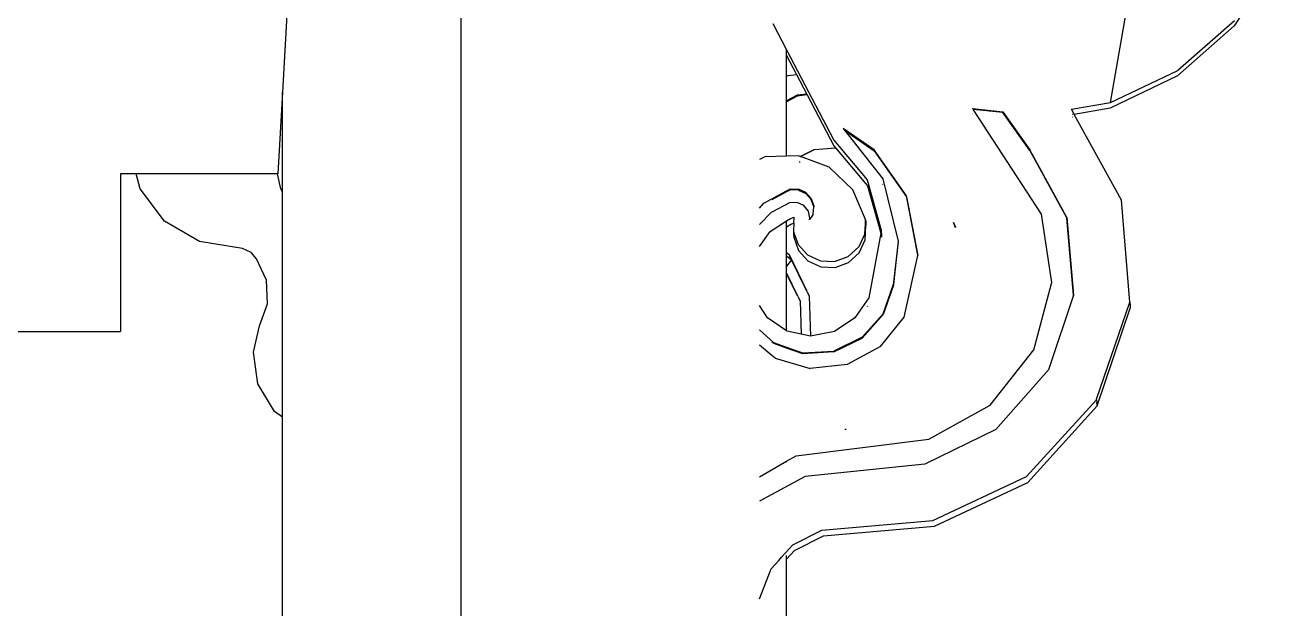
# Model space of a CAD drawing. Extents: x -24961 to 905641, y -154323 to 635957.
# Drawn here: x 439153 to 439947, y -145205 to -144835 of the extents above; entities that cross this region are included whole.
import ezdxf

# ---------------------------------------------------------------- set-up
doc = ezdxf.new("R2010")
doc.units = 0
doc.header["$LTSCALE"] = 1000
doc.header["$MEASUREMENT"] = 0
doc.layers.add('DOTE', color=1, linetype='Continuous')

msp = doc.modelspace()

# ---------------------------------------------------------------- linework, layer by layer
for p, q in [((439841.45, -144883.9), (439870.45, -144718.46)), ((439946.58, -144794.27), (439920.14, -144835.25)), ((439318.91, -144824.3), (439315.97, -144877.38)), ((439627.26, -144833.81), (439635.97, -144850.45)), ((439920.14, -144835.25), (439884.17, -144866.98)), ((439920.33, -144832), (439884.29, -144863.57)), ((439635.97, -144850.45), (439665.94, -144907.75)), ((439635.97, -144854.08), (439635.97, -144850.45)), ((439635.97, -144854.08), (439642.21, -144866.01)), ((439635.97, -144867.19), (439635.97, -144854.08)), ((439635.97, -144867.19), (439636.88, -144866.66)), ((439635.97, -144882.84), (439635.97, -144867.19)), ((439636.88, -144866.66), (439642.21, -144866.01)), ((439642.21, -144866.01), (439648.8, -144878.58)), ((439884.17, -144866.98), (439841.37, -144887.41)), ((439841.45, -144883.9), (439884.29, -144863.57)), ((439315.97, -144877.38), (439313.11, -144929.1)), ((439315.97, -144940.5), (439315.97, -144877.38)), ((439642.59, -144879.22), (439635.97, -144882.84)), ((439642.7, -144879.72), (439635.97, -144883.4)), ((439635.97, -144883.4), (439635.97, -144882.84)), ((439635.97, -144917.9), (439635.97, -144883.4)), ((439648.8, -144878.58), (439642.59, -144879.22)), ((439642.59, -144879.22), (439642.7, -144879.72)), ((439649.05, -144879.07), (439642.7, -144879.72)), ((439648.8, -144878.58), (439649.05, -144879.07)), ((439649.05, -144879.07), (439665.98, -144911.41)), ((439754.07, -144887.75), (439773.14, -144889.66)), ((439754.42, -144888.26), (439754.07, -144887.75)), ((439754.16, -144891.49), (439754.11, -144891.41)), ((439754.12, -144891.32), (439754.19, -144891.32)), ((439754.21, -144890.85), (439754.26, -144890.85)), ((439773.14, -144890.13), (439754.42, -144888.26)), ((439754.62, -144888.55), (439754.42, -144888.26)), ((439797.76, -144954.64), (439754.62, -144888.55)), ((439773.14, -144890.13), (439773.14, -144889.66)), ((439773.14, -144889.66), (439790.34, -144913.78)), ((439790.34, -144914.26), (439773.14, -144890.13)), ((439816.8, -144888.14), (439841.45, -144883.9)), ((439817.61, -144889.59), (439816.8, -144888.14)), ((439817.58, -144891.53), (439817.5, -144891.54)), ((439818.58, -144891.36), (439817.61, -144889.59)), ((439841.37, -144887.41), (439818.58, -144891.36)), ((439848.44, -144945.85), (439818.58, -144891.36)), ((439817.56, -144893.13), (439817.42, -144892.89)), ((439817.62, -144893.25), (439817.56, -144893.13)), ((439691.48, -144913.94), (439671.77, -144900.39)), ((439671.77, -144900.39), (439672.62, -144901.46)), ((439672.62, -144901.46), (439691.49, -144914.44)), ((439672.62, -144901.46), (439697.02, -144932.2)), ((439644.63, -144918.17), (439653.44, -144913.71)), ((439644.71, -144918.2), (439653.6, -144913.69)), ((439653.44, -144913.71), (439653.6, -144913.69)), ((439653.6, -144913.69), (439666.94, -144912.55)), ((439665.94, -144907.75), (439687.18, -144932.99)), ((439665.98, -144911.41), (439666.94, -144912.55)), ((439666.94, -144912.55), (439687.29, -144936.7)), ((439712.09, -144943.11), (439691.48, -144913.94)), ((439691.49, -144914.44), (439712.11, -144943.61)), ((439790.34, -144914.26), (439790.34, -144913.78)), ((439813.79, -144956.81), (439790.34, -144913.78)), ((439790.34, -144914.26), (439813.8, -144957.31)), ((439622.1, -144918.42), (439618.72, -144919.94)), ((439635.97, -144917.9), (439622.1, -144918.42)), ((439643.21, -144917.64), (439635.97, -144917.9)), ((439644.63, -144918.17), (439643.21, -144917.64)), ((439644.5, -144921.78), (439644.04, -144921.61)), ((439644.71, -144918.2), (439644.63, -144918.17)), ((439662.89, -144924.97), (439644.71, -144918.2)), ((439213.11, -144929.1), (439213.11, -145029.1)), ((439223.19, -144929.1), (439213.11, -144929.1)), ((439225.64, -144938.64), (439223.19, -144929.1)), ((439312.87, -144929.1), (439223.19, -144929.1)), ((439314.84, -144938.64), (439312.87, -144929.1)), ((439313.11, -144929.1), (439312.87, -144929.1)), ((439678.07, -144939.35), (439662.89, -144924.97)), ((439241.1, -144959.09), (439225.64, -144938.64)), ((439315.97, -144940.5), (439314.84, -144938.64)), ((439635.97, -144939.96), (439638.34, -144938.68)), ((439638.36, -144939.18), (439635.97, -144940.47)), ((439638.34, -144938.68), (439643.5, -144938.88)), ((439643.52, -144939.38), (439638.36, -144939.18)), ((439648.15, -144941.04), (439643.5, -144938.88)), ((439687.18, -144932.99), (439696.08, -144964.85)), ((439687.29, -144936.7), (439695.74, -144966.7)), ((439697.03, -144935.78), (439696.92, -144935.64)), ((439697.02, -144932.2), (439706.85, -144971.78)), ((439315.97, -145083.62), (439315.97, -144940.5)), ((439621.52, -144947.74), (439635.97, -144939.96)), ((439635.97, -144940.47), (439626.58, -144945.53)), ((439635.97, -144940.47), (439635.97, -144939.96)), ((439642.62, -144947.22), (439637.88, -144947.46)), ((439646.91, -144949.12), (439642.62, -144947.22)), ((439643.52, -144939.38), (439648.17, -144941.54)), ((439651.57, -144944.82), (439648.15, -144941.04)), ((439648.17, -144941.54), (439651.59, -144945.32)), ((439651.57, -144944.82), (439653.22, -144949.64)), ((439653.19, -144949.99), (439651.59, -144945.32)), ((439686.14, -144958.1), (439678.07, -144939.35)), ((439719.31, -144980.78), (439712.09, -144943.11)), ((439712.11, -144943.61), (439719.27, -144980.94)), ((439853.83, -145010.51), (439848.44, -144945.85)), ((439618.75, -144950.96), (439621.52, -144947.74)), ((439626.19, -144953.59), (439618.76, -144961.33)), ((439626.59, -144953.39), (439626.19, -144953.59)), ((439637.88, -144947.46), (439626.59, -144953.39)), ((439649.84, -144952.75), (439646.91, -144949.12)), ((439650.76, -144957.33), (439649.84, -144952.75)), ((439652.84, -144954.75), (439650.79, -144957.9)), ((439652.84, -144954.75), (439653.19, -144949.99)), ((439653.22, -144949.64), (439653.19, -144949.99)), ((439804.26, -144998), (439797.76, -144954.64)), ((439263.27, -144972.09), (439241.1, -144959.09)), ((439625.47, -144965.71), (439635.97, -144958.94)), ((439635.97, -144958.94), (439638.38, -144957.38)), ((439635.97, -144962.84), (439635.97, -144958.94)), ((439635.97, -144962.84), (439638.59, -144961.15)), ((439635.97, -144978.99), (439635.97, -144962.84)), ((439638.38, -144957.38), (439640.8, -144956.51)), ((439638.59, -144961.15), (439640.56, -144960.43)), ((439640.56, -144960.43), (439640.25, -144965.47)), ((439640.56, -144960.43), (439640.8, -144956.51)), ((439650.46, -144958.57), (439650.38, -144958.18)), ((439650.71, -144957.45), (439650.75, -144957.61)), ((439650.72, -144958.01), (439650.75, -144957.61)), ((439650.79, -144957.9), (439650.72, -144958.01)), ((439650.75, -144957.61), (439650.76, -144957.33)), ((439650.75, -144957.61), (439650.79, -144957.84)), ((439650.76, -144957.33), (439650.79, -144957.84)), ((439650.79, -144957.84), (439650.79, -144957.9)), ((439685.71, -144967.13), (439685.99, -144961.08)), ((439685.93, -144970.9), (439686.33, -144961.85)), ((439685.99, -144961.08), (439686.14, -144958.1)), ((439686.33, -144961.85), (439685.99, -144961.08)), ((439686.14, -144958.1), (439686.23, -144959.98)), ((439686.23, -144959.98), (439686.33, -144961.85)), ((439742.72, -144962.11), (439741.83, -144959.98)), ((439741.83, -144959.98), (439741.87, -144960.7)), ((439741.83, -144959.98), (439743.08, -144962.86)), ((439742.81, -144962.36), (439742.72, -144962.11)), ((439742.72, -144962.11), (439742.72, -144962.2)), ((439743.08, -144962.86), (439742.81, -144962.36)), ((439743.08, -144962.86), (439743.1, -144963.14)), ((439813.8, -144957.31), (439813.79, -144956.81)), ((439813.79, -144956.81), (439818, -145006.16)), ((439818, -145006.16), (439813.8, -144957.31)), ((439618.77, -144975.21), (439625.47, -144965.71)), ((439640.25, -144965.47), (439640.37, -144967.36)), ((439640.25, -144965.47), (439640.64, -144966.6)), ((439640.37, -144967.36), (439640.49, -144969.24)), ((439640.64, -144966.6), (439640.49, -144969.24)), ((439640.49, -144969.24), (439643.46, -144977.69)), ((439640.64, -144966.6), (439643.2, -144973.91)), ((439685.71, -144967.13), (439681.8, -144975.37)), ((439682.05, -144979.14), (439685.93, -144970.9)), ((439695.74, -144966.7), (439688.15, -145007.77)), ((439696.08, -144964.85), (439695.74, -144966.7)), ((439696.08, -144964.85), (439696.28, -144968.61)), ((439696.15, -144968.14), (439696.28, -144968.61)), ((439696.28, -144968.61), (439696.17, -144969.22)), ((439290.6, -144976.4), (439263.27, -144972.09)), ((439296.15, -144979.13), (439290.6, -144976.4)), ((439635.97, -144978.99), (439637.56, -144980.33)), ((439635.97, -144981.21), (439635.97, -144978.99)), ((439643.2, -144973.91), (439649.21, -144980.54)), ((439643.46, -144977.69), (439649.49, -144984.32)), ((439675.03, -144981.53), (439681.8, -144975.37)), ((439706.63, -144973.76), (439703.79, -144999.15)), ((439703.83, -144999.66), (439706.69, -144974)), ((439706.82, -144972.05), (439706.63, -144973.76)), ((439706.69, -144974), (439706.63, -144973.76)), ((439706.69, -144974), (439706.88, -144972.29)), ((439706.85, -144971.78), (439706.82, -144972.05)), ((439706.88, -144972.29), (439706.82, -144972.05)), ((439706.88, -144972.29), (439706.85, -144971.78)), ((439299.44, -144982.96), (439296.15, -144979.13)), ((439305.9, -144996.54), (439299.44, -144982.96)), ((439635.97, -144981.21), (439639.03, -144983.72)), ((439635.97, -144987.77), (439635.97, -144981.21)), ((439639.03, -144983.72), (439635.97, -144987.77)), ((439638.29, -144982.03), (439637.56, -144980.33)), ((439637.56, -144980.33), (439648.76, -145003.53)), ((439648.76, -145003.53), (439638.29, -144982.03)), ((439638.29, -144982.03), (439639.03, -144983.72)), ((439639.03, -144983.72), (439648.76, -145003.53)), ((439649.21, -144980.54), (439657.37, -144984.32)), ((439649.49, -144984.32), (439657.66, -144988.11)), ((439657.37, -144984.32), (439666.44, -144984.67)), ((439666.44, -144984.67), (439675.03, -144981.53)), ((439666.73, -144988.46), (439675.3, -144985.31)), ((439675.3, -144985.31), (439682.05, -144979.14)), ((439710.59, -145020.08), (439719.27, -144980.94)), ((439719.27, -144980.94), (439719.31, -144980.78)), ((439635.97, -144992.13), (439635.97, -144987.77)), ((439635.97, -144992.13), (439642.87, -145006.44)), ((439635.97, -144992.26), (439635.97, -144992.13)), ((439642.87, -145006.44), (439635.97, -144992.26)), ((439635.97, -144992.41), (439635.97, -144992.26)), ((439635.97, -144992.41), (439642.87, -145006.44)), ((439635.97, -145028.84), (439635.97, -144992.41)), ((439657.66, -144988.11), (439666.73, -144988.46)), ((439306.56, -145011.54), (439305.9, -144996.54)), ((439697.24, -145017.9), (439703.79, -144999.15)), ((439703.83, -144999.66), (439697.29, -145018.41)), ((439703.79, -144999.15), (439703.83, -144999.66)), ((439792.78, -145040.79), (439804.06, -144998.75)), ((439804.06, -144998.75), (439804.26, -144998)), ((439804.12, -144999.17), (439804.06, -144998.75)), ((439804.3, -144998.5), (439804.26, -144998)), ((439642.87, -145006.44), (439642.87, -145006.47)), ((439643.14, -145006.99), (439642.87, -145006.47)), ((439643.14, -145006.99), (439644.47, -145009.75)), ((439644.47, -145009.75), (439645.17, -145030.83)), ((439648.76, -145003.53), (439648.76, -145003.56)), ((439649.02, -145004.08), (439648.76, -145003.56)), ((439649.02, -145004.08), (439650.35, -145006.84)), ((439650.35, -145006.84), (439651.2, -145032.04)), ((439688.15, -145007.77), (439679.35, -145020.53)), ((439818, -145006.16), (439802.1, -145053.59)), ((439832.7, -145072.03), (439853.83, -145010.51)), ((439853.83, -145010.51), (439853.96, -145012.4)), ((439301.32, -145025.63), (439306.56, -145011.54)), ((439623.81, -145020.55), (439618.79, -145012.68)), ((439683.88, -145032.82), (439697.24, -145017.9)), ((439697.29, -145018.41), (439683.94, -145033.33)), ((439687.4, -145013.19), (439687.17, -145013.53)), ((439833.07, -145076.23), (439854.09, -145014.29)), ((439853.96, -145012.4), (439854.09, -145014.29)), ((439297.52, -145042.22), (439301.32, -145025.63)), ((439635.97, -145028.84), (439623.81, -145020.55)), ((439679.35, -145020.53), (439666.36, -145029.06)), ((439695.51, -145038.62), (439710.59, -145020.08)), ((438353.61, -145029.1), (439213.11, -145029.1)), ((439618.8, -145028.01), (439627.7, -145036.24)), ((439636.26, -145029.04), (439635.97, -145028.84)), ((439645.17, -145030.83), (439636.26, -145029.04)), ((439651.2, -145032.04), (439645.17, -145030.83)), ((439666.36, -145029.06), (439651.2, -145032.04)), ((439683.88, -145032.82), (439665.88, -145041.55)), ((439665.95, -145042.06), (439683.94, -145033.33)), ((439300.39, -145062.39), (439297.52, -145042.22)), ((439626.63, -145044.35), (439618.8, -145037.83)), ((439627.77, -145036.75), (439626.63, -145035.69)), ((439627.7, -145036.24), (439635.97, -145039.15)), ((439635.97, -145039.64), (439627.77, -145036.75)), ((439635.97, -145039.64), (439635.97, -145039.15)), ((439635.97, -145039.15), (439646.11, -145042.73)), ((439646.18, -145043.24), (439635.97, -145039.64)), ((439646.11, -145042.73), (439665.88, -145041.55)), ((439665.95, -145042.06), (439646.18, -145043.24)), ((439695.51, -145038.62), (439674.5, -145050.06)), ((439765.21, -145075.88), (439792.78, -145040.79)), ((439628.61, -145046), (439626.63, -145044.35)), ((439628.61, -145046), (439650.97, -145052.64)), ((439674.5, -145050.06), (439650.97, -145052.64)), ((439802.1, -145053.59), (439768.77, -145091.29)), ((439310.89, -145079.9), (439300.39, -145062.39)), ((439788.31, -145121.22), (439832.56, -145072.43)), ((439832.56, -145072.43), (439832.57, -145072.41)), ((439832.56, -145072.43), (439832.82, -145074.34)), ((439832.57, -145072.41), (439832.58, -145072.37)), ((439832.58, -145072.37), (439832.7, -145072.03)), ((439315.97, -145083.62), (439310.89, -145079.9)), ((439726.29, -145097.59), (439765.21, -145075.88)), ((439789.06, -145124.97), (439833.07, -145076.23)), ((439832.99, -145075.6), (439832.82, -145074.34)), ((439832.99, -145075.6), (439833.07, -145076.23)), ((439315.97, -147871.43), (439315.97, -145083.62)), ((439641.95, -145108.03), (439726.29, -145097.59)), ((439672.86, -145091.24), (439673.67, -145091.17)), ((439768.77, -145091.29), (439723.65, -145113.28)), ((439618.83, -145121.29), (439635.97, -145111.46)), ((439635.97, -145111.46), (439641.95, -145108.03)), ((439635.97, -145112.02), (439635.97, -145111.46)), ((439723.65, -145113.28), (439647.71, -145121.1)), ((439647.71, -145121.1), (439626.65, -145132.6)), ((439728.83, -145149.07), (439788.31, -145121.22)), ((439729.77, -145152.76), (439789.06, -145124.97)), ((439626.65, -145132.6), (439618.83, -145136.87)), ((439658.31, -145155.16), (439728.83, -145149.07)), ((439659.3, -145158.81), (439729.77, -145152.76)), ((439639.93, -145164.47), (439658.31, -145155.16)), ((439641.04, -145168.05), (439659.3, -145158.81)), ((439633.02, -145172.11), (439639.93, -145164.47)), ((439635.97, -145173.71), (439641.04, -145168.05)), ((439626.07, -145179.82), (439630.93, -145174.44)), ((439630.93, -145174.44), (439633.02, -145172.11)), ((439635.97, -145173.71), (439635.97, -145171.25)), ((439635.97, -145227.01), (439635.97, -145173.71)), ((439618.81, -145198.81), (439626.07, -145179.84)), ((439626.07, -145179.84), (439626.07, -145179.82))]:
    msp.add_line(p, q)
at = {"layer": 'DOTE'}
msp.add_line((439429.43, -148961.41), (439429.43, -125705.91), dxfattribs=at)

doc.saveas('drawing.dxf')
